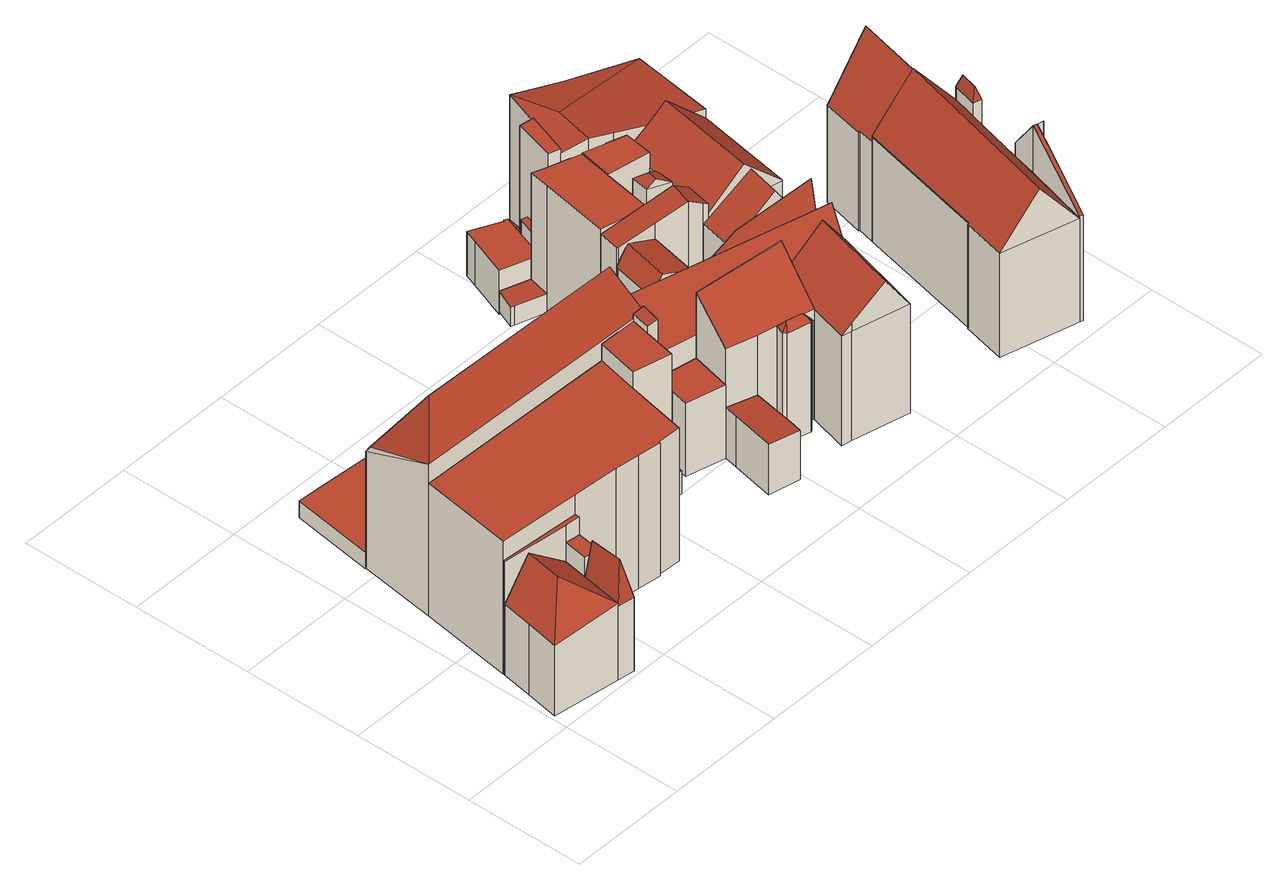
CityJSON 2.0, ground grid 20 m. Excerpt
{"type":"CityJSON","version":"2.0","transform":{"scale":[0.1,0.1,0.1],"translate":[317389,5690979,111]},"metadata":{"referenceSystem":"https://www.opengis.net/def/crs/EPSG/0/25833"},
"CityObjects":{
"building1":{"type":"Building","attributes":{"name":"Alte Nikolaischule-Richard-Wagner-Museum","Gemeindeschluessel":14713000,"Geometrietyp2DReferenz":"3000","function":"31001_3034","roofType":"9999"},"children":["building1-1","building1-2"]},
"building1-1":{"type":"BuildingPart","attributes":{"Dachtyp_tdc":"tdcFreeFormRoof","Dachneigung":78.37,"QualitaetDacherkennung":25,"Geometrietyp2DReferenz":"3000","roofType":"5000","measuredHeight":20.01},"parents":["building1"],"geometry":[{"type":"MultiSurface","lod":"2","boundaries":[[[0,1,2,3]],[[1,4,5,2]],[[6,0,3,7]],[[8,9,6,4]],[[8,4,1]],[[9,8,1,0]],[[9,0,6]],[[3,2,5,7]],[[7,5,4,6]]],"semantics":{"surfaces":[{"type":"WallSurface"},{"type":"RoofSurface"},{"type":"GroundSurface"},{"type":"ClosureSurface"}],"values":[0,0,0,1,1,1,0,2,3]}}]},
"building1-2":{"type":"BuildingPart","attributes":{"Dachtyp_tdc":"tdcHipAndGableRoof","Dachneigung":39.8,"QualitaetDacherkennung":38,"Geometrietyp2DReferenz":"3000","roofType":"5000","measuredHeight":19.5},"parents":["building1"],"geometry":[{"type":"MultiSurface","lod":"2","boundaries":[[[10,11,12,13]],[[11,14,6,7,12]],[[15,16,17,5,4]],[[16,18,19,17]],[[18,20,21,19]],[[20,10,13,21]],[[16,15,22]],[[15,14,11,10,22]],[[10,20,18,16,22]],[[13,12,7,5,17,19,21]],[[15,4,6,14]],[[4,5,7,6]]],"semantics":{"surfaces":[{"type":"WallSurface"},{"type":"RoofSurface"},{"type":"GroundSurface"},{"type":"ClosureSurface"}],"values":[0,0,0,0,0,0,1,1,1,2,0,3]}}]},
"building2":{"type":"Building","attributes":{"name":"Kolleg beim Leibnizeum","Gemeindeschluessel":14713000,"Geometrietyp2DReferenz":"3000","function":"31001_3021","roofType":"9999"},"children":["building2-1","building2-2","building2-3","building2-4","building2-5"]},
"building2-1":{"type":"BuildingPart","attributes":{"Dachtyp_tdc":"tdcPolyFlatRoof","Dachneigung":0,"QualitaetDacherkennung":23,"Geometrietyp2DReferenz":"3000","roofType":"1000","measuredHeight":26.96},"parents":["building2"],"geometry":[{"type":"MultiSurface","lod":"2","boundaries":[[[23,24,25,26,27]],[[28,29,30,31,32]],[[33,23,27,34]],[[33,29,28,24,23]],[[27,26,31,30,34]],[[32,25,24,28]],[[32,31,26,25]],[[34,30,29,33]]],"semantics":{"surfaces":[{"type":"WallSurface"},{"type":"RoofSurface"},{"type":"GroundSurface"},{"type":"ClosureSurface"}],"values":[0,0,0,1,2,0,3,3]}}]},
"building2-2":{"type":"BuildingPart","attributes":{"Dachtyp_tdc":"tdcPolyFlatRoof","Dachneigung":0,"QualitaetDacherkennung":0,"Geometrietyp2DReferenz":"3000","roofType":"9999","measuredHeight":20.41},"parents":["building2"],"geometry":[{"type":"MultiSurface","lod":"2","boundaries":[[[35,36,37,38,39]],[[37,36,21,12,40]],[[36,35,41,21]],[[39,38,42,43,44]],[[40,42,38,37]],[[44,43,12,21,41]],[[44,41,35,39]],[[40,12,43,42]]],"semantics":{"surfaces":[{"type":"RoofSurface"},{"type":"WallSurface"},{"type":"GroundSurface"},{"type":"ClosureSurface"}],"values":[0,1,1,1,1,2,3,3]}}]},
"building2-3":{"type":"BuildingPart","attributes":{"Dachtyp_tdc":"tdcPolyFlatRoof","Dachneigung":0,"QualitaetDacherkennung":47,"Geometrietyp2DReferenz":"3000","roofType":"1000","measuredHeight":17.37},"parents":["building2"],"geometry":[{"type":"MultiSurface","lod":"2","boundaries":[[[42,45,3,43]],[[45,46,7,3]],[[46,40,12,7]],[[40,46,45,42]],[[43,3,7,12]],[[43,12,40,42]]],"semantics":{"surfaces":[{"type":"WallSurface"},{"type":"RoofSurface"},{"type":"GroundSurface"},{"type":"ClosureSurface"}],"values":[0,0,0,1,2,3]}}]},
"building2-4":{"type":"BuildingPart","attributes":{"Dachtyp_tdc":"tdcPolyFlatRoof","Dachneigung":3.06,"QualitaetDacherkennung":64,"Geometrietyp2DReferenz":"3000","roofType":"2100","measuredHeight":28.36},"parents":["building2"],"geometry":[{"type":"MultiSurface","lod":"2","boundaries":[[[47,48,49,30,29]],[[48,50,51,49]],[[50,52,33,34,51]],[[52,50,48,47]],[[30,49,51,34]],[[29,33,52,47]],[[29,30,34,33]]],"semantics":{"surfaces":[{"type":"WallSurface"},{"type":"RoofSurface"},{"type":"GroundSurface"},{"type":"ClosureSurface"}],"values":[0,0,0,1,2,0,3]}}]},
"building2-5":{"type":"BuildingPart","attributes":{"Dachtyp_tdc":"tdcPolyFlatRoof","Dachneigung":0,"QualitaetDacherkennung":26,"Geometrietyp2DReferenz":"3000","roofType":"1000","measuredHeight":23.9},"parents":["building2"],"geometry":[{"type":"MultiSurface","lod":"2","boundaries":[[[53,54,55,41,35]],[[54,32,31,55]],[[25,56,57,26]],[[56,58,59,57]],[[58,60,61,59]],[[60,62,63,61]],[[62,64,65,63]],[[64,66,39,44,65]],[[66,64,62,60,58,56,25,32,54,53]],[[41,55,31,26,57,59,61,63,65,44]],[[26,31,32,25]],[[35,39,66,53]],[[35,41,44,39]]],"semantics":{"surfaces":[{"type":"WallSurface"},{"type":"RoofSurface"},{"type":"GroundSurface"},{"type":"ClosureSurface"}],"values":[0,0,0,0,0,0,0,0,1,2,3,0,3]}}]},
"building3":{"type":"Building","attributes":{"name":"Europäische Wirtschafts- und Sprachenakademie,Strohsack Passage","Dachtyp_tdc":"tdcFreeFormRoof","Gemeindeschluessel":14713000,"Dachneigung":11.02,"QualitaetDacherkennung":8,"Geometrietyp2DReferenz":"3000","function":"31001_3021","roofType":"5000","measuredHeight":28.99},"geometry":[{"type":"MultiSurface","lod":"2","boundaries":[[[67,68,69,70]],[[68,71,72,69]],[[71,73,74,72]],[[73,75,49,74]],[[75,76,55,49]],[[76,67,70,55]],[[77,78,76]],[[75,79,77,76]],[[79,73,71,68,67,78,77]],[[75,73,79]],[[67,76,78]],[[70,69,72,74,49,55]]],"semantics":{"surfaces":[{"type":"WallSurface"},{"type":"RoofSurface"},{"type":"GroundSurface"}],"values":[0,0,0,0,0,0,1,1,1,0,0,2]}}]},
"building4":{"type":"Building","attributes":{"Dachtyp_tdc":"tdcPolyFlatRoof","Gemeindeschluessel":14713000,"Dachneigung":0,"QualitaetDacherkennung":0,"Geometrietyp2DReferenz":"3000","BezugspunktDach":"2000","function":"31001_9998","measuredHeight":3},"geometry":[{"type":"MultiSurface","lod":"2","boundaries":[[[80,81,82,83,84,85,86,87,88,89,90,91,92,93,94,95,96,97]],[[89,88,98,99]],[[88,87,100,98]],[[87,86,101,100]],[[86,85,102,101]],[[85,84,103,102]],[[84,83,104,103]],[[83,82,105,104]],[[82,81,106,105]],[[81,80,107,106]],[[80,97,108,107]],[[97,96,109,108]],[[96,95,110,109]],[[95,94,111,110]],[[94,93,112,111]],[[93,92,113,112]],[[92,91,114,113]],[[91,90,115,114]],[[90,89,99,115]],[[108,109,110,111,112,113,114,115,99,98,100,101,102,103,104,105,106,107]]],"semantics":{"surfaces":[{"type":"RoofSurface"},{"type":"WallSurface"},{"type":"GroundSurface"}],"values":[0,1,1,1,1,1,1,1,1,1,1,1,1,1,1,1,1,1,1,2]}}]},
"building5":{"type":"Building","attributes":{"Dachtyp_tdc":"tdcPolyFlatRoof","Gemeindeschluessel":14713000,"Dachneigung":0,"QualitaetDacherkennung":20,"Geometrietyp2DReferenz":"3000","function":"31001_9998","roofType":"1000","measuredHeight":4.09},"geometry":[{"type":"MultiSurface","lod":"2","boundaries":[[[116,117,118,119]],[[117,120,121,118]],[[120,122,123,121]],[[122,124,125,123]],[[124,116,119,125]],[[124,122,120,117,116]],[[119,118,121,123,125]]],"semantics":{"surfaces":[{"type":"WallSurface"},{"type":"RoofSurface"},{"type":"GroundSurface"}],"values":[0,0,0,0,0,1,2]}}]},
"building6":{"type":"Building","attributes":{"Dachtyp_tdc":"tdcPolyFlatRoof","Gemeindeschluessel":14713000,"Dachneigung":0,"QualitaetDacherkennung":69,"Geometrietyp2DReferenz":"3000","function":"31001_9998","roofType":"1000","measuredHeight":13.21},"geometry":[{"type":"MultiSurface","lod":"2","boundaries":[[[126,127,128,129]],[[127,130,131,128]],[[130,132,133,131]],[[132,134,135,133]],[[134,136,137,135]],[[136,126,129,137]],[[136,134,132,130,127,126]],[[129,128,131,133,135,137]]],"semantics":{"surfaces":[{"type":"WallSurface"},{"type":"RoofSurface"},{"type":"GroundSurface"}],"values":[0,0,0,0,0,0,1,2]}}]},
"building7":{"type":"Building","attributes":{"Dachtyp_tdc":"tdcPolyFlatRoof","Gemeindeschluessel":14713000,"Dachneigung":3.12,"QualitaetDacherkennung":62,"Geometrietyp2DReferenz":"3000","function":"31001_9998","roofType":"2100","measuredHeight":9.02},"geometry":[{"type":"MultiSurface","lod":"2","boundaries":[[[138,139,140,141]],[[139,142,143,140]],[[142,144,145,143]],[[144,146,147,145]],[[146,148,149,147]],[[148,138,141,149]],[[148,146,144,142,139,138]],[[141,140,143,145,147,149]]],"semantics":{"surfaces":[{"type":"WallSurface"},{"type":"RoofSurface"},{"type":"GroundSurface"}],"values":[0,0,0,0,0,0,1,2]}}]},
"building8":{"type":"Building","attributes":{"Dachtyp_tdc":"tdcFreeFormRoof","Gemeindeschluessel":14713000,"Dachneigung":19.07,"QualitaetDacherkennung":48,"Geometrietyp2DReferenz":"3000","function":"31001_9998","roofType":"5000","measuredHeight":21.93},"geometry":[{"type":"MultiSurface","lod":"2","boundaries":[[[150,151,152,153]],[[151,154,155,152]],[[154,156,157,155]],[[156,158,159,157]],[[158,160,161,159]],[[160,150,153,161]],[[162,163,160,158,156,154]],[[151,150,163,162]],[[154,151,162]],[[150,160,163]],[[153,152,155,157,159,161]]],"semantics":{"surfaces":[{"type":"WallSurface"},{"type":"RoofSurface"},{"type":"GroundSurface"}],"values":[0,0,0,0,0,0,1,1,0,0,2]}}]},
"building9":{"type":"Building","attributes":{"Gemeindeschluessel":14713000,"Geometrietyp2DReferenz":"3000","function":"31001_9998","roofType":"9999"},"children":["building9-1","building9-2","building9-3"]},
"building9-1":{"type":"BuildingPart","attributes":{"Dachtyp_tdc":"tdcPolyFlatRoof","Dachneigung":38.16,"QualitaetDacherkennung":42,"Geometrietyp2DReferenz":"3000","roofType":"2100","measuredHeight":26.18},"parents":["building9"],"geometry":[{"type":"MultiSurface","lod":"2","boundaries":[[[164,165,166]],[[167,168,169]],[[167,170,171,168]],[[170,172,173,171]],[[172,174,175,173]],[[174,176,177,178,175]],[[174,172,170,167,164,176]],[[178,165,179,168,171,173,175]],[[164,166,177,176]],[[166,165,178,177]],[[169,180,181,165,164,167]],[[169,168,179,180]],[[179,165,181,180]]],"semantics":{"surfaces":[{"type":"WallSurface"},{"type":"RoofSurface"},{"type":"GroundSurface"},{"type":"ClosureSurface"}],"values":[0,0,0,0,0,0,1,2,0,3,0,3,3]}}]},
"building9-2":{"type":"BuildingPart","attributes":{"Dachtyp_tdc":"tdcFreeFormRoof","Dachneigung":53.48,"QualitaetDacherkennung":22,"Geometrietyp2DReferenz":"3000","roofType":"5000","measuredHeight":21.04},"parents":["building9"],"geometry":[{"type":"MultiSurface","lod":"2","boundaries":[[[182,183,184]],[[183,185,186,187,188,184]],[[185,189,186]],[[189,190,181,180,187,186]],[[180,169,188,187]],[[191,192,193,194,195,168,179,165]],[[190,189,192,191]],[[189,185,193,192]],[[185,183,194,193]],[[183,182,195,194]],[[182,169,168,195]],[[181,190,191,165]],[[169,182,184,188]],[[179,168,169,180]],[[179,180,181,165]]],"semantics":{"surfaces":[{"type":"RoofSurface"},{"type":"GroundSurface"},{"type":"WallSurface"},{"type":"ClosureSurface"}],"values":[0,0,0,0,0,1,2,2,2,2,2,2,0,3,3]}}]},
"building9-3":{"type":"BuildingPart","attributes":{"Dachtyp_tdc":"tdcGableRoof","Dachneigung":39.81,"QualitaetDacherkennung":67,"Geometrietyp2DReferenz":"3000","roofType":"3100","measuredHeight":25.83},"parents":["building9"],"geometry":[{"type":"MultiSurface","lod":"2","boundaries":[[[196,197,198,199]],[[197,200,201,198]],[[200,166,165,201]],[[177,202,203,178]],[[202,196,199,203]],[[202,204,205,196]],[[166,200,206,205,204,177]],[[197,206,200]],[[196,205,206,197]],[[177,204,202]],[[199,198,201,165,178,203]],[[177,178,165,166]]],"semantics":{"surfaces":[{"type":"WallSurface"},{"type":"RoofSurface"},{"type":"GroundSurface"},{"type":"ClosureSurface"}],"values":[0,0,0,0,0,1,1,0,0,0,2,3]}}]},
"building10":{"type":"Building","attributes":{"name":"Strohsack Passage","Gemeindeschluessel":14713000,"Geometrietyp2DReferenz":"3000","function":"31001_2052","roofType":"9999"},"children":["building10-1","building10-2"]},
"building10-1":{"type":"BuildingPart","attributes":{"Dachtyp_tdc":"tdcFreeFormRoof","Dachneigung":77.52,"QualitaetDacherkennung":16,"Geometrietyp2DReferenz":"3000","roofType":"5000","measuredHeight":25.16},"parents":["building10"],"geometry":[{"type":"MultiSurface","lod":"2","boundaries":[[[207,208,209,210,211]],[[208,212,213,209]],[[212,214,215,216,213]],[[217,214,212]],[[218,217,212,208]],[[218,208,207]],[[217,218,207,214]],[[210,209,213,216]],[[211,215,214,207]],[[211,210,216,215]]],"semantics":{"surfaces":[{"type":"WallSurface"},{"type":"RoofSurface"},{"type":"GroundSurface"},{"type":"ClosureSurface"}],"values":[0,0,0,0,1,1,1,2,0,3]}}]},
"building10-2":{"type":"BuildingPart","attributes":{"Dachtyp_tdc":"tdcFreeFormRoof","Dachneigung":60.59,"QualitaetDacherkennung":5,"Geometrietyp2DReferenz":"3000","roofType":"5000","measuredHeight":26.25},"parents":["building10"],"geometry":[{"type":"MultiSurface","lod":"2","boundaries":[[[215,219,220,216]],[[219,221,222,220]],[[221,223,224,222]],[[223,225,226,224]],[[225,227,228,226]],[[227,229,230,228]],[[229,231,232,230]],[[231,211,210,232]],[[227,225,223,221,219]],[[219,215,211,231,229,227]],[[210,216,220,222,224,226,228,230,232]],[[216,210,211,215]]],"semantics":{"surfaces":[{"type":"WallSurface"},{"type":"RoofSurface"},{"type":"GroundSurface"},{"type":"ClosureSurface"}],"values":[0,0,0,0,0,0,0,0,1,1,2,3]}}]},
"building11":{"type":"Building","attributes":{"Gemeindeschluessel":14713000,"Geometrietyp2DReferenz":"3000","function":"31001_9998","roofType":"9999"},"children":["building11-1","building11-2","building11-3","building11-4","building11-5","building11-6"]},
"building11-1":{"type":"BuildingPart","attributes":{"Dachtyp_tdc":"tdcFreeFormRoof","Dachneigung":37.99,"QualitaetDacherkennung":15,"Geometrietyp2DReferenz":"3000","roofType":"5000","measuredHeight":26.91},"parents":["building11"],"geometry":[{"type":"MultiSurface","lod":"2","boundaries":[[[233,234,235,236,237]],[[234,238,239,235]],[[238,240,241,242,239]],[[243,244,234,233]],[[245,243,233,246]],[[240,238,244,243,245]],[[246,240,245]],[[238,234,244]],[[236,235,239,242,247]],[[248,241,240,246]],[[247,242,241,248,249]],[[237,249,248,246,233]],[[237,236,247,249]]],"semantics":{"surfaces":[{"type":"WallSurface"},{"type":"RoofSurface"},{"type":"GroundSurface"},{"type":"ClosureSurface"}],"values":[0,0,0,1,1,1,0,0,2,0,3,0,3]}}]},
"building11-2":{"type":"BuildingPart","attributes":{"Dachtyp_tdc":"tdcPolyFlatRoof","Dachneigung":0,"QualitaetDacherkennung":58,"Geometrietyp2DReferenz":"3000","roofType":"1000","measuredHeight":22.78},"parents":["building11"],"geometry":[{"type":"MultiSurface","lod":"2","boundaries":[[[250,251,252,253,254]],[[251,255,256,252]],[[257,237,236,258]],[[249,237,257,255,251,250,259,260,261]],[[262,263,253,252,256,258,236,247]],[[260,259,264,263,262,265]],[[258,256,255,257]],[[247,236,237,249]],[[265,261,260]],[[247,249,261,265,262]],[[254,264,259,250]],[[254,253,263,264]]],"semantics":{"surfaces":[{"type":"WallSurface"},{"type":"RoofSurface"},{"type":"GroundSurface"},{"type":"ClosureSurface"}],"values":[0,0,0,1,2,0,3,3,0,3,0,3]}}]},
"building11-3":{"type":"BuildingPart","attributes":{"Dachtyp_tdc":"tdcGableRoof","Dachneigung":10.06,"QualitaetDacherkennung":11,"Geometrietyp2DReferenz":"3000","roofType":"3100","measuredHeight":24.23},"parents":["building11"],"geometry":[{"type":"MultiSurface","lod":"2","boundaries":[[[266,265,262,267]],[[241,268,269,242]],[[268,270,271,272,273,269]],[[274,275,276,277,278,279]],[[275,280,281,276]],[[280,282,283,281]],[[282,284,285,283]],[[284,266,267,285]],[[280,275,274,270,268]],[[268,241,248,261,265,266,284,282,280]],[[267,262,247,242,269,273,277,276,281,283,285]],[[249,261,248]],[[242,247,249,248,241]],[[247,262,265,261,249]],[[274,279,271,270]],[[278,277,273,272]],[[278,272,271,279]]],"semantics":{"surfaces":[{"type":"WallSurface"},{"type":"RoofSurface"},{"type":"GroundSurface"},{"type":"ClosureSurface"}],"values":[0,0,0,0,0,0,0,0,1,1,2,0,3,3,0,3,3]}}]},
"building11-4":{"type":"BuildingPart","attributes":{"Dachtyp_tdc":"tdcPolyFlatRoof","Dachneigung":6,"QualitaetDacherkennung":53,"Geometrietyp2DReferenz":"3000","roofType":"2100","measuredHeight":3.77},"parents":["building11"],"geometry":[{"type":"MultiSurface","lod":"2","boundaries":[[[286,254,253,287]],[[264,288,289,263]],[[288,290,291,289]],[[290,286,287,291]],[[290,288,264,254,286]],[[287,253,263,289,291]],[[264,263,253,254]]],"semantics":{"surfaces":[{"type":"WallSurface"},{"type":"RoofSurface"},{"type":"GroundSurface"},{"type":"ClosureSurface"}],"values":[0,0,0,0,1,2,3]}}]},
"building11-5":{"type":"BuildingPart","attributes":{"Dachtyp_tdc":"tdcGableRoof","Dachneigung":44.61,"QualitaetDacherkennung":69,"Geometrietyp2DReferenz":"3000","roofType":"3100","measuredHeight":26.25},"parents":["building11"],"geometry":[{"type":"MultiSurface","lod":"2","boundaries":[[[292,278,277,293]],[[272,294,295,273]],[[296,297,298,299]],[[297,300,301,298]],[[300,292,293,301]],[[300,302,303,304]],[[305,271,279,303,302,306,307]],[[296,307,306,297]],[[297,306,302,300]],[[292,304,303,279,278]],[[272,271,305,294]],[[300,304,292]],[[293,277,273,295,299,298,301]],[[273,277,278,272]],[[299,295,294,296]],[[294,305,307,296]],[[278,279,271,272]]],"semantics":{"surfaces":[{"type":"WallSurface"},{"type":"RoofSurface"},{"type":"GroundSurface"},{"type":"ClosureSurface"}],"values":[0,0,0,0,0,1,1,0,0,0,0,0,2,3,3,3,3]}}]},
"building11-6":{"type":"BuildingPart","attributes":{"Dachtyp_tdc":"tdcPolyFlatRoof","Dachneigung":0,"QualitaetDacherkennung":36,"Geometrietyp2DReferenz":"3000","roofType":"1000","measuredHeight":23.01},"parents":["building11"],"geometry":[{"type":"MultiSurface","lod":"2","boundaries":[[[308,309,310,256,255]],[[309,311,307,296,299,310]],[[312,313,257,258,295,294,305]],[[312,311,309,308,313]],[[258,256,310,299,295]],[[255,257,313,308]],[[255,256,258,257]],[[305,307,311,312]],[[294,295,299,296]],[[294,296,307,305]]],"semantics":{"surfaces":[{"type":"WallSurface"},{"type":"RoofSurface"},{"type":"GroundSurface"},{"type":"ClosureSurface"}],"values":[0,0,0,1,2,0,3,0,3,3]}}]},
"building12":{"type":"Building","attributes":{"Dachtyp_tdc":"tdcGableRoof","Gemeindeschluessel":14713000,"Dachneigung":35.54,"QualitaetDacherkennung":55,"Geometrietyp2DReferenz":"3000","function":"31001_9998","roofType":"3100","measuredHeight":24.76},"geometry":[{"type":"MultiSurface","lod":"2","boundaries":[[[314,315,213,293]],[[315,316,209,213]],[[316,317,276,209]],[[317,314,293,276]],[[316,315,318]],[[314,317,319]],[[315,314,319,318]],[[317,316,318,319]],[[293,213,209,276]]],"semantics":{"surfaces":[{"type":"WallSurface"},{"type":"RoofSurface"},{"type":"GroundSurface"}],"values":[0,0,0,0,0,0,1,1,2]}}]},
"building13":{"type":"Building","attributes":{"Gemeindeschluessel":14713000,"Dachneigung":90,"Dachorientierung":0,"MittlereTraufHoehe":114.77,"QualitaetDacherkennung":14,"ObjektHoehe":3,"BodenHoehe":111.77,"Geometrietyp2DReferenz":"3000","AbsoluteHoehe":114.77,"Dachflaeche":201,"function":"31001_9998","roofType":"1000","measuredHeight":3,"storeysAboveGround":1},"children":["building13-1","building13-2","building13-3"],"geometry":[{"type":"MultiSurface","lod":"2","boundaries":[[[320,321,322,323]],[[320,324,325,326,327,328,329,330,331,321]],[[322,332,333,334,335,336,337,338,339,323]],[[321,331,332,322]],[[330,329,340,334,333]],[[327,326,337,336,341]],[[326,325,338,337]],[[325,324,339,338]],[[324,320,323,339]],[[333,332,331,330]],[[328,340,329]],[[341,328,327]],[[341,336,335,328]],[[335,334,340,328]]],"semantics":{"surfaces":[{"type":"WallSurface"},{"type":"RoofSurface"},{"type":"GroundSurface"},{"type":"ClosureSurface"}],"values":[0,1,2,0,0,0,0,0,0,3,0,0,3,3]}}]},
"building13-1":{"type":"BuildingPart","attributes":{"Dachneigung":78.76,"Dachorientierung":107.36,"MittlereTraufHoehe":114.41,"QualitaetDacherkennung":50,"BodenHoehe":111.77,"ObjektTeilHoehe":3,"Geometrietyp2DReferenz":"3000","AbsoluteHoehe":114.77,"Dachflaeche":53.27,"roofType":"3100","measuredHeight":3,"storeysAboveGround":1},"parents":["building13"],"geometry":[{"type":"MultiSurface","lod":"2","boundaries":[[[342,343,344,345]],[[343,346,347,344]],[[346,348,349,347]],[[348,341,336,349]],[[340,350,351,334]],[[328,341,348,346,343]],[[343,342,350,340,328]],[[351,345,344,347,349,336,335,334]],[[345,351,350,342]],[[335,336,341,328]],[[335,328,340,334]]],"semantics":{"surfaces":[{"type":"WallSurface"},{"type":"RoofSurface"},{"type":"GroundSurface"},{"type":"ClosureSurface"}],"values":[0,0,0,0,0,1,1,2,3,3,3]}}]},
"building13-2":{"type":"BuildingPart","attributes":{"BezugspunktDach":"2100","Dachneigung":90,"Dachorientierung":0,"MittlereTraufHoehe":119.67,"QualitaetDacherkennung":0,"BodenHoehe":111.77,"ObjektTeilHoehe":7.9,"Geometrietyp2DReferenz":"3000","AbsoluteHoehe":119.67,"Dachflaeche":54.65,"roofType":"9999","measuredHeight":7.9,"storeysAboveGround":3},"parents":["building13"],"geometry":[{"type":"MultiSurface","lod":"2","boundaries":[[[352,353,354,355,356,357,358,359]],[[353,352,360,361]],[[352,359,342,345,360]],[[350,342,359,358]],[[358,357,362,351,350]],[[356,355,363,364]],[[355,354,365,363]],[[354,353,361,365]],[[345,351,362,364,363,365,361,360]],[[350,351,345,342]],[[364,362,357,356]]],"semantics":{"surfaces":[{"type":"RoofSurface"},{"type":"WallSurface"},{"type":"GroundSurface"},{"type":"ClosureSurface"}],"values":[0,1,1,1,1,1,1,1,2,3,3]}}]},
"building13-3":{"type":"BuildingPart","attributes":{"BezugspunktDach":"2100","Dachneigung":90,"Dachorientierung":0,"MittlereTraufHoehe":122.28,"QualitaetDacherkennung":0,"BodenHoehe":111.77,"ObjektTeilHoehe":10.51,"Geometrietyp2DReferenz":"3000","AbsoluteHoehe":122.28,"Dachflaeche":56.06,"roofType":"9999","measuredHeight":10.51,"storeysAboveGround":4},"parents":["building13"],"geometry":[{"type":"MultiSurface","lod":"2","boundaries":[[[366,367,368,369]],[[368,367,330,333,362,357]],[[331,330,367,366]],[[366,369,356,364,332,331]],[[357,356,369,368]],[[364,362,333,332]],[[331,332,333,330]],[[357,362,364,356]]],"semantics":{"surfaces":[{"type":"RoofSurface"},{"type":"WallSurface"},{"type":"GroundSurface"},{"type":"ClosureSurface"}],"values":[0,1,1,1,1,2,3,3]}}]},
"building14":{"type":"Building","attributes":{"Gemeindeschluessel":14713000,"Geometrietyp2DReferenz":"3000","function":"31001_9998","roofType":"9999"},"children":["building14-1","building14-2","building14-3"]},
"building14-1":{"type":"BuildingPart","attributes":{"Dachtyp_tdc":"tdcFreeFormRoof","Dachneigung":58.62,"QualitaetDacherkennung":37,"Geometrietyp2DReferenz":"3000","roofType":"5000","measuredHeight":20.71},"parents":["building14"],"geometry":[{"type":"MultiSurface","lod":"2","boundaries":[[[370,371,372,373]],[[374,375,338,376]],[[375,370,373,338]],[[377,374,371,378,379]],[[378,371,370]],[[379,378,370,375]],[[375,377,379]],[[374,377,375]],[[373,372,376,338]],[[376,372,371,374]]],"semantics":{"surfaces":[{"type":"WallSurface"},{"type":"RoofSurface"},{"type":"GroundSurface"},{"type":"ClosureSurface"}],"values":[0,0,0,1,1,1,1,0,2,3]}}]},
"building14-2":{"type":"BuildingPart","attributes":{"Dachtyp_tdc":"tdcHipAndGableRoof","Dachneigung":11.3,"QualitaetDacherkennung":9,"Geometrietyp2DReferenz":"3000","roofType":"5000","measuredHeight":25.55},"parents":["building14"],"geometry":[{"type":"MultiSurface","lod":"2","boundaries":[[[380,381,323,339]],[[381,382,322,323]],[[382,383,384,322]],[[383,385,386,384]],[[387,388,389,390]],[[388,391,349,389]],[[391,392,337,349]],[[392,393,376,337]],[[393,374,376]],[[394,380,339,372,371]],[[393,392,391,388,395]],[[388,387,385,383,395]],[[383,382,381,380,394,393,395]],[[339,323,322,384,386,390,389,349,337,376,372]],[[390,386,385,387]],[[394,371,374,393]],[[371,372,376,374]]],"semantics":{"surfaces":[{"type":"WallSurface"},{"type":"RoofSurface"},{"type":"GroundSurface"},{"type":"ClosureSurface"}],"values":[0,0,0,0,0,0,0,0,0,0,1,1,1,2,3,0,3]}}]},
"building14-3":{"type":"BuildingPart","attributes":{"Dachtyp_tdc":"tdcPolyFlatRoof","Dachneigung":0,"QualitaetDacherkennung":62,"Geometrietyp2DReferenz":"3000","roofType":"1000","measuredHeight":25.57},"parents":["building14"],"geometry":[{"type":"MultiSurface","lod":"2","boundaries":[[[396,397,387,390,398]],[[399,400,401,386,385]],[[400,396,398,401]],[[400,399,397,396]],[[398,390,386,401]],[[385,387,397,399]],[[385,386,390,387]]],"semantics":{"surfaces":[{"type":"WallSurface"},{"type":"RoofSurface"},{"type":"GroundSurface"},{"type":"ClosureSurface"}],"values":[0,0,0,1,2,0,3]}}]},
"building15":{"type":"Building","attributes":{"Gemeindeschluessel":14713000,"Geometrietyp2DReferenz":"3000","function":"31001_9998","roofType":"9999"},"children":["building15-1","building15-2","building15-3","building15-4"]},
"building15-1":{"type":"BuildingPart","attributes":{"Dachtyp_tdc":"tdcFreeFormRoof","Dachneigung":72.64,"QualitaetDacherkennung":31,"Geometrietyp2DReferenz":"3000","roofType":"5000","measuredHeight":23.22},"parents":["building15"],"geometry":[{"type":"MultiSurface","lod":"2","boundaries":[[[402,403,404,405,406]],[[403,407,408,404]],[[407,409,410,411,408]],[[412,409,407]],[[413,412,407,403]],[[413,403,402]],[[412,413,402,409]],[[405,404,408,411]],[[406,410,409,402]],[[406,405,411,410]]],"semantics":{"surfaces":[{"type":"WallSurface"},{"type":"RoofSurface"},{"type":"GroundSurface"},{"type":"ClosureSurface"}],"values":[0,0,0,1,1,1,1,2,0,3]}}]},
"building15-2":{"type":"BuildingPart","attributes":{"Dachtyp_tdc":"tdcGableRoof","Dachneigung":57.77,"QualitaetDacherkennung":47,"Geometrietyp2DReferenz":"3000","roofType":"3100","measuredHeight":27.49},"parents":["building15"],"geometry":[{"type":"MultiSurface","lod":"2","boundaries":[[[414,415,416,417]],[[415,418,419,416]],[[418,420,421,419]],[[420,422,423,421]],[[422,424,425,423]],[[424,426,427,425]],[[426,428,429,427]],[[422,420,418,415,414,430,431]],[[431,432,428,426,424,422]],[[429,433,417,416,419,421,423,425,427]],[[433,429,428,432,434]],[[434,432,431]],[[433,434,430,414,417]],[[430,434,431]]],"semantics":{"surfaces":[{"type":"WallSurface"},{"type":"RoofSurface"},{"type":"GroundSurface"},{"type":"ClosureSurface"}],"values":[0,0,0,0,0,0,0,1,1,2,3,3,3,3]}}]},
"building15-3":{"type":"BuildingPart","attributes":{"Dachtyp_tdc":"tdcFreeFormRoof","Dachneigung":52.1,"QualitaetDacherkennung":24,"Geometrietyp2DReferenz":"3000","roofType":"5000","measuredHeight":27.71},"parents":["building15"],"geometry":[{"type":"MultiSurface","lod":"2","boundaries":[[[435,436,437,438]],[[436,439,414,417,437]],[[440,406,405,429,428]],[[410,441,442,411]],[[443,444,445,446]],[[444,435,438,445]],[[443,447,441,410,406,448,449,450]],[[449,451,452,435,444,450]],[[435,452,436]],[[436,452,451,439]],[[440,448,406]],[[443,450,444]],[[438,437,417,433,429,405,411,442,453,446,445]],[[430,414,439]],[[428,432,440]],[[429,433,434,432,428]],[[433,417,414,430,434]],[[411,405,406,410]],[[446,453,447,443]],[[453,442,441,447]],[[440,432,431,430,439,451,449,448]],[[432,434,431]],[[434,430,431]]],"semantics":{"surfaces":[{"type":"WallSurface"},{"type":"RoofSurface"},{"type":"GroundSurface"},{"type":"ClosureSurface"}],"values":[0,0,0,0,0,0,1,1,0,0,0,0,2,0,0,3,3,3,3,3,0,3,3]}}]},
"building15-4":{"type":"BuildingPart","attributes":{"Dachtyp_tdc":"tdcGableRoof","Dachneigung":55.11,"QualitaetDacherkennung":13,"Geometrietyp2DReferenz":"3000","roofType":"3100","measuredHeight":27.25},"parents":["building15"],"geometry":[{"type":"MultiSurface","lod":"2","boundaries":[[[454,455,456,442,441]],[[455,457,458,456]],[[457,459,460,458]],[[459,461,460]],[[461,462,463,460]],[[462,464,465,463]],[[464,466,443,446,465]],[[461,459,457,455,454,467]],[[467,466,464,462,461]],[[446,453,442,456,458,460,463,465]],[[447,443,466,467]],[[453,446,443,447]],[[454,441,447,467]],[[453,447,441,442]]],"semantics":{"surfaces":[{"type":"WallSurface"},{"type":"RoofSurface"},{"type":"GroundSurface"},{"type":"ClosureSurface"}],"values":[0,0,0,0,0,0,0,1,1,2,0,3,0,3]}}]}
},
"vertices":[
[154,76,143],[146,6,143],[146,6,10],[154,76,10],[118,10,143],[118,10,10],[129,80,143],[129,80,10],[134,21,210],[142,78,206],
[67,127,205],[135,120,149],[135,120,10],[67,127,10],[129,80,148],[118,10,148],[6,26,136],[6,26,10],[15,80,137],[15,80,10],[24,132,137],[24,132,10],[57,65,205],
[439,196,279],[377,211,279],[377,211,249],[377,211,10],[439,196,10],[392,281,279],[455,280,279],[455,280,10],[392,281,10],[392,281,249],[449,248,279],[449,248,10],
[24,135,214],[24,132,214],[135,120,214],[160,117,214],[161,125,214],[135,120,183],[24,135,10],[160,117,183],[160,117,10],[161,125,10],
[154,76,183],[129,80,183],
[455,280,292],[476,279,293],[476,279,10],[468,247,293],[468,247,10],[449,248,292],
[24,135,249],[47,290,249],[47,290,10],[357,110,249],[357,110,10],[318,112,249],[318,112,10],[317,109,249],[317,109,10],[278,114,249],[278,114,10],[238,119,249],[238,119,10],[161,125,249],
[65,419,220],[220,376,288],[220,376,10],[65,419,10],[446,376,277],[446,376,10],[502,368,289],[502,368,10],[476,279,283],[47,290,283],[139,371,300],[64,411,233],[500,362,300],
[571,484,38],[558,520,38],[533,522,38],[382,531,38],[370,532,38],[317,538,38],[277,542,38],[209,548,38],[130,554,38],[85,557,38],[65,419,38],[220,376,38],[446,376,38],[502,368,38],[508,434,38],[590,426,38],[592,430,38],[600,466,38],[130,554,8],[85,557,8],[209,548,8],[277,542,8],[317,538,8],[370,532,8],[382,531,8],[533,522,8],[558,520,8],[571,484,8],[600,466,8],[592,430,8],[590,426,8],[508,434,8],[502,368,8],[446,376,8],[220,376,8],[65,419,8],
[439,196,60],[449,248,60],[449,248,19],[439,196,19],[468,247,60],[468,247,19],[467,240,60],[467,240,19],[455,192,60],[455,192,19],
[486,212,150],[492,242,150],[492,242,18],[486,212,18],[468,247,150],[468,247,18],[476,279,150],[476,279,18],[565,263,150],[565,263,18],[550,196,150],[550,196,18],
[531,102,110],[545,173,110],[545,173,19],[531,102,19],[550,196,110],[550,196,19],[600,183,107],[600,183,19],[587,106,107],[587,106,19],[583,91,107],[583,91,19],
[655,416,217],[639,337,217],[639,337,14],[655,416,14],[575,352,200],[575,352,14],[590,426,200],[590,426,14],[592,430,202],[592,430,14],[595,429,207],[595,429,14],[593,348,233],[610,426,233],
[691,161,215],[691,161,17],[691,161,214],[631,176,215],[631,176,17],[631,176,214],[600,183,214],[600,183,17],[550,196,215],[550,196,17],[565,263,268],[565,263,17],[712,239,279],[712,239,214],[712,239,17],[675,165,17],[675,165,214],[691,161,193],
[627,161,214],[630,156,214],[635,162,224],[668,146,214],[667,152,221],[663,158,227],[638,164,227],[671,148,214],[675,164,214],[675,164,17],[671,148,17],[668,146,17],[630,156,17],[627,161,17],
[786,71,214],[691,93,214],[691,93,17],[786,71,17],[674,96,214],[674,96,17],[826,221,214],[826,221,17],[785,228,275],[746,80,275],[691,93,228],
[639,337,199],[720,337,199],[720,337,13],[639,337,13],[639,337,194],[851,318,199],[851,318,13],[844,290,199],[844,290,194],[844,290,13],[847,304,265],[720,328,241],
[835,256,257],[835,256,13],[826,221,194],[826,221,13],[565,263,192],[565,263,13],[476,279,194],[476,279,13],[489,324,276],[489,324,13],[502,368,194],[502,368,13],[575,352,192],[575,352,13],
[682,481,271],[715,476,263],[715,476,13],[682,481,13],[682,481,241],[723,467,261],[723,467,13],[720,443,261],[720,443,255],[720,443,13],[696,464,282],[718,472,266],[693,448,282],[677,451,271],[677,451,13],[677,451,247],[677,451,241],
[625,614,241],[650,605,241],[650,605,13],[625,614,13],[625,614,50],[700,589,241],[700,589,13],[690,532,241],[690,532,13],[619,580,241],[600,466,241],[641,458,241],[600,466,13],[619,580,13],[619,580,47],[600,466,233],
[592,430,234],[592,430,13],[721,442,255],[721,442,13],[748,438,237],[748,438,216],[748,438,210],[748,438,13],[742,397,234],[734,399,239],[734,399,13],[742,397,13],[742,397,210],[742,397,216],[710,404,255],[710,404,13],[655,416,245],[655,416,13],[595,429,234],[595,429,13],
[578,630,50],[578,630,13],[571,596,47],[571,596,13],[565,598,47],[565,598,13],
[864,371,210],[864,371,13],[761,520,210],[761,520,13],[768,567,210],[801,557,210],[801,557,13],[768,567,13],[893,535,210],[893,535,13],[828,550,275],[801,384,275],[864,371,212],[761,520,215],[801,557,248],[768,567,215],
[700,589,243],[748,573,243],[748,573,13],[768,567,243],[761,520,243],[690,532,243],
[864,371,175],[851,318,177],[720,337,204],[734,399,203],[799,326,261],[812,382,261],
[801,557,38],[748,573,38],[748,573,8],[801,557,8],[893,535,38],[918,666,38],[792,701,38],[783,704,38],[776,683,38],[768,659,38],[757,625,38],[741,575,38],[741,575,8],[757,625,8],[768,659,8],[776,683,8],[783,704,8],[792,701,8],[918,666,8],[893,535,8],[768,659,33],[783,704,33],
[660,694,33],[673,716,38],[673,716,8],[660,694,8],[685,737,33],[685,737,8],[730,722,33],[730,722,8],[665,692,33],[665,692,8],
[659,692,87],[609,716,87],[601,694,87],[578,630,87],[637,610,87],[654,658,87],[665,692,87],[660,694,87],[659,692,8],[609,716,8],[654,658,8],[578,630,8],[637,610,8],[601,694,8],
[741,575,113],[757,625,113],[654,658,113],[637,610,113],
[911,609,208],[902,607,208],[902,607,8],[911,609,8],[909,669,208],[918,666,208],[909,669,8],[910,669,209],[907,613,215],[913,663,215],
[893,535,226],[801,557,245],[748,573,256],[710,585,264],[710,585,8],[669,599,256],[669,599,8],[692,669,258],[712,729,259],[712,729,8],[692,669,8],[730,722,256],[792,701,247],[909,669,229],[902,607,227],[725,651,264],
[668,673,264],[692,669,264],[668,673,8],[669,599,264],[650,605,264],[650,605,8],
[1153,312,225],[1166,308,225],[1166,308,15],[1153,312,15],[1153,312,202],[1156,268,225],[1156,268,15],[1142,271,225],[1142,271,202],[1142,271,15],[1151,276,247],[1158,304,247],
[1019,345,194],[1025,373,193],[1025,373,15],[1019,345,15],[1023,373,191],[1023,373,15],[1039,444,189],[1039,444,15],[1110,437,290],[1110,437,15],[1162,431,207],[1162,431,15],[1176,429,185],[1176,429,15],[1147,313,188],[1147,313,15],[1025,343,202],[1085,329,290],[1138,315,202],[1085,329,15],[1085,329,202],
[970,129,202],[972,129,202],[972,129,15],[970,129,15],[1019,345,202],[1147,313,202],[1118,174,202],[1118,174,15],[1080,24,202],[954,57,202],[954,57,15],[1080,24,15],[1108,133,202],[1147,313,209],[1085,329,292],[1017,41,286],[1019,345,205],[972,129,205],[1108,133,15],
[1118,174,226],[1136,170,226],[1136,170,15],[1125,129,287],[1125,129,15],[1114,131,287],[1114,131,15],[1114,131,288],[1105,94,259],[1105,94,15],[1086,23,205],[1086,23,15],[1080,24,205],[1108,133,288]
]}
